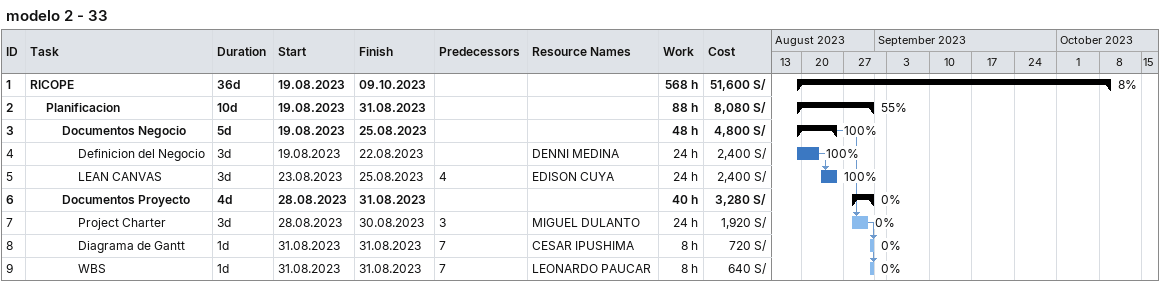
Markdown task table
modelo 2 - 33

| ID | Level | Task | Duration | Start | Finish | Predecessors | Resources | % complete | Work (h) | Cost (S/) |
|---|---|---|---|---|---|---|---|---|---|---|
| 1 | 1 | **RICOPE** | 36d | 2023-08-19 | 2023-10-09 |  |  | 8 | 568 | 51600 |
| 2 | 2 | **Planificacion** | 10d | 2023-08-19 | 2023-08-31 |  |  | 55 | 88 | 8080 |
| 3 | 3 | **Documentos Negocio** | 5d | 2023-08-19 | 2023-08-25 |  |  | 100 | 48 | 4800 |
| 4 | 4 | Definicion del Negocio | 3d | 2023-08-19 | 2023-08-22 |  | DENNI MEDINA | 100 | 24 | 2400 |
| 5 | 4 | LEAN CANVAS | 3d | 2023-08-23 | 2023-08-25 | 4 | EDISON CUYA | 100 | 24 | 2400 |
| 6 | 3 | **Documentos Proyecto** | 4d | 2023-08-28 | 2023-08-31 |  |  | 0 | 40 | 3280 |
| 7 | 4 | Project Charter | 3d | 2023-08-28 | 2023-08-30 | 3 | MIGUEL DULANTO | 0 | 24 | 1920 |
| 8 | 4 | Diagrama de Gantt | 1d | 2023-08-31 | 2023-08-31 | 7 | CESAR IPUSHIMA | 0 | 8 | 720 |
| 9 | 4 | WBS | 1d | 2023-08-31 | 2023-08-31 | 7 | LEONARDO PAUCAR | 0 | 8 | 640 |
